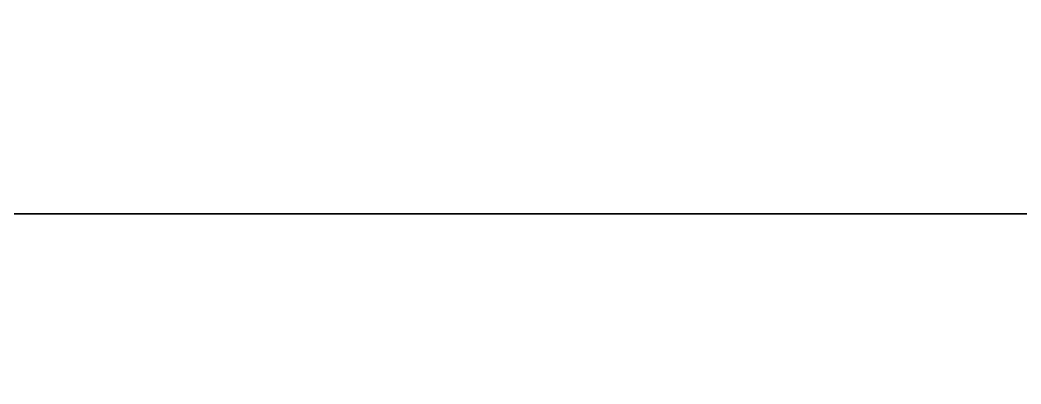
# Model space of a CAD drawing. Header units: millimetres. Extents: x -5 to 3200, y -1375 to 0.
# Drawn here: x 1592.9 to 1727, y -780.3 to -731.6 of the extents above; entities that cross this region are included whole.
import ezdxf

# ---------------------------------------------------------------- set-up
doc = ezdxf.new("R2010")
doc.units = ezdxf.units.MM
doc.layers.add('IQ_200_3D', color=1, linetype='Continuous')

msp = doc.modelspace()

# ---------------------------------------------------------------- linework, layer by layer
at = {"layer": 'IQ_200_3D'}
for points in [[(2895, -50, 1785), (565, -50, 1785), (565, -782.5, 1785), (2895, -782.5, 1785)], [(2895, -117.5, 708), (565, -117.5, 708), (565, -757.5, 708), (2895, -757.5, 708)], [(2895, -757.5, 1443), (565, -757.5, 1443), (565, -117.5, 1443), (2895, -117.5, 1443)], [(2895, -782.5, 150), (565, -782.5, 150), (565, -117.5, 150), (2895, -117.5, 150)], [(2895, -757.5, 708), (565, -757.5, 708), (565, -757.5, 1443), (2895, -757.5, 1443)]]:
    msp.add_3dface(points, dxfattribs=at)

doc.saveas('drawing.dxf')
